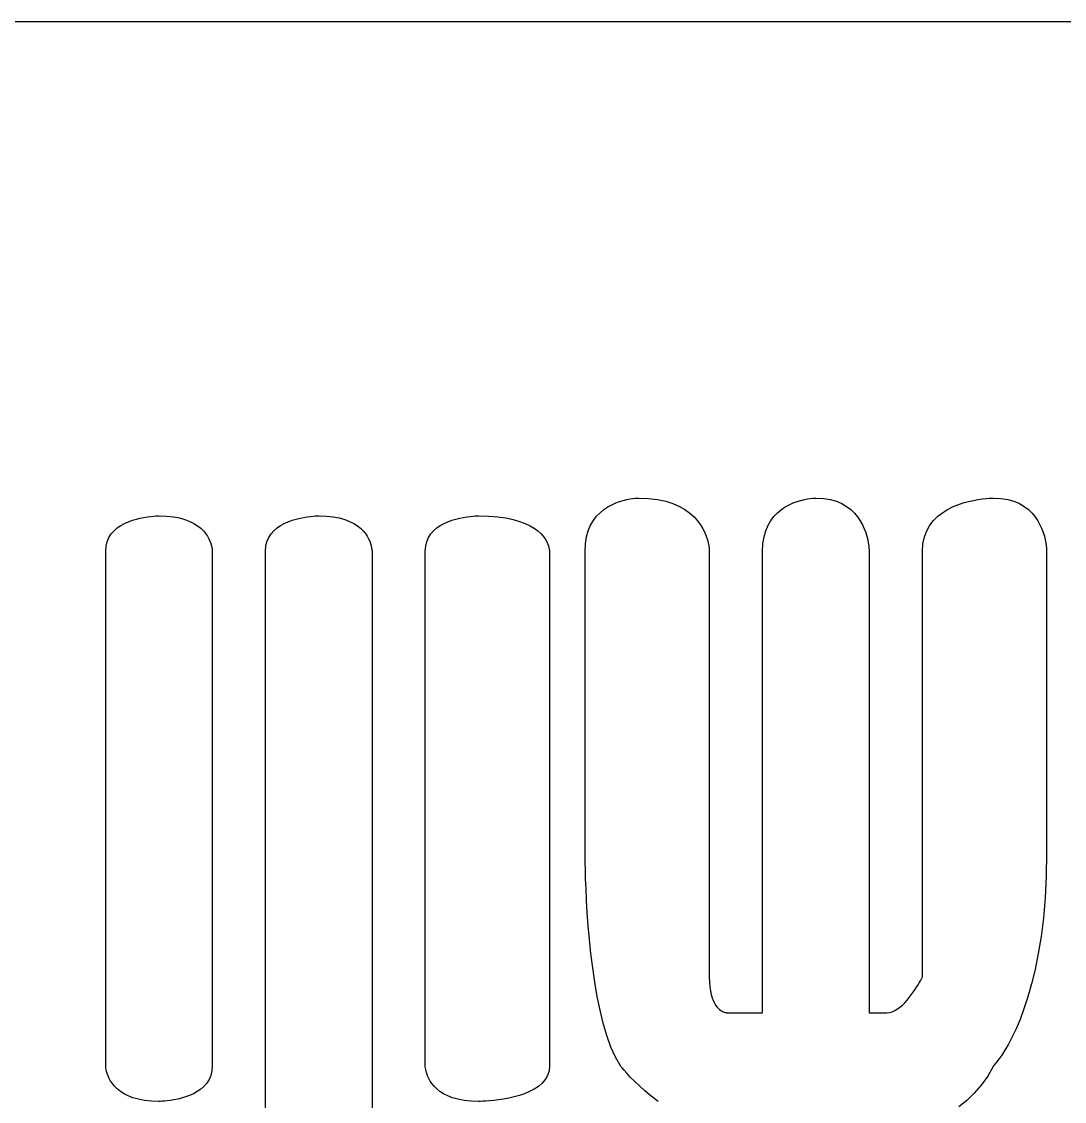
# Model space of a CAD drawing. Extents: x 8 to 213, y -217 to -66.
# Drawn here: x 131.84 to 138, y -72.51 to -66.13 of the extents above; entities that cross this region are included whole.
import ezdxf

# ---------------------------------------------------------------- set-up
doc = ezdxf.new("R2010")
doc.units = 0
doc.header["$MEASUREMENT"] = 0

msp = doc.modelspace()

# ---------------------------------------------------------------- linework, layer by layer
for p, q in [((135.4534, -68.9478, -55.0162), (135.467, -68.9463, -55.0162)), ((135.467, -68.9463, -55.0162), (135.4773, -68.9456, -55.0162)), ((135.4773, -68.9456, -55.0162), (135.4839, -68.9453, -55.0162)), ((135.4839, -68.9453, -55.0162), (135.4862, -68.9453, -55.0162)), ((135.4862, -68.9453, -55.0162), (135.546, -68.9475, -55.0162)), ((136.5025, -68.9478, -55.0162), (136.5162, -68.9463, -55.0162)), ((136.5162, -68.9463, -55.0162), (136.5265, -68.9456, -55.0162)), ((136.5265, -68.9456, -55.0162), (136.533, -68.9453, -55.0162)), ((136.533, -68.9453, -55.0162), (136.5353, -68.9453, -55.0162)), ((136.5353, -68.9453, -55.0162), (136.5802, -68.9475, -55.0162)), ((137.5408, -68.9478, -55.0162), (137.5589, -68.9463, -55.0162)), ((137.5589, -68.9463, -55.0162), (137.5726, -68.9456, -55.0162)), ((137.5726, -68.9456, -55.0162), (137.5814, -68.9453, -55.0162)), ((137.5814, -68.9453, -55.0162), (137.5844, -68.9453, -55.0162)), ((137.5844, -68.9453, -55.0162), (137.6293, -68.9475, -55.0162)), ((135.2822, -69.0132, -55.0162), (135.3053, -68.9976, -55.0162)), ((135.3053, -68.9976, -55.0162), (135.3288, -68.9846, -55.0162)), ((135.3288, -68.9846, -55.0162), (135.3523, -68.9739, -55.0162)), ((135.3523, -68.9739, -55.0162), (135.3754, -68.9654, -55.0162)), ((135.3754, -68.9654, -55.0162), (135.3975, -68.9588, -55.0162)), ((135.3975, -68.9588, -55.0162), (135.4182, -68.9538, -55.0162)), ((135.4182, -68.9538, -55.0162), (135.437, -68.9502, -55.0162)), ((135.437, -68.9502, -55.0162), (135.4534, -68.9478, -55.0162)), ((135.546, -68.9475, -55.0162), (135.5999, -68.9541, -55.0162)), ((135.5999, -68.9541, -55.0162), (135.6481, -68.9644, -55.0162)), ((135.6481, -68.9644, -55.0162), (135.6909, -68.978, -55.0162)), ((135.6909, -68.978, -55.0162), (135.7288, -68.9944, -55.0162)), ((135.7288, -68.9944, -55.0162), (135.7619, -69.0132, -55.0162)), ((136.3313, -69.0132, -55.0162), (136.3544, -68.9976, -55.0162)), ((136.3544, -68.9976, -55.0162), (136.3779, -68.9846, -55.0162)), ((136.3779, -68.9846, -55.0162), (136.4014, -68.9739, -55.0162)), ((136.4014, -68.9739, -55.0162), (136.4245, -68.9654, -55.0162)), ((136.4245, -68.9654, -55.0162), (136.4466, -68.9588, -55.0162)), ((136.4466, -68.9588, -55.0162), (136.4673, -68.9538, -55.0162)), ((136.4673, -68.9538, -55.0162), (136.4861, -68.9502, -55.0162)), ((136.4861, -68.9502, -55.0162), (136.5025, -68.9478, -55.0162)), ((136.5802, -68.9475, -55.0162), (136.6206, -68.9541, -55.0162)), ((136.6206, -68.9541, -55.0162), (136.6567, -68.9644, -55.0162)), ((136.6567, -68.9644, -55.0162), (136.6889, -68.978, -55.0162)), ((136.6889, -68.978, -55.0162), (136.7172, -68.9944, -55.0162)), ((136.7172, -68.9944, -55.0162), (136.7421, -69.0132, -55.0162)), ((137.3125, -69.0132, -55.0162), (137.3432, -68.9976, -55.0162)), ((137.3432, -68.9976, -55.0162), (137.3746, -68.9846, -55.0162)), ((137.3746, -68.9846, -55.0162), (137.4059, -68.9739, -55.0162)), ((137.4059, -68.9739, -55.0162), (137.4367, -68.9654, -55.0162)), ((137.4367, -68.9654, -55.0162), (137.4662, -68.9588, -55.0162)), ((137.4662, -68.9588, -55.0162), (137.4938, -68.9538, -55.0162)), ((137.4938, -68.9538, -55.0162), (137.5188, -68.9502, -55.0162)), ((137.5188, -68.9502, -55.0162), (137.5408, -68.9478, -55.0162)), ((137.6293, -68.9475, -55.0162), (137.6697, -68.9541, -55.0162)), ((137.6697, -68.9541, -55.0162), (137.7058, -68.9644, -55.0162)), ((137.7058, -68.9644, -55.0162), (137.738, -68.978, -55.0162)), ((137.738, -68.978, -55.0162), (137.7664, -68.9944, -55.0162)), ((137.7664, -68.9944, -55.0162), (137.7912, -69.0132, -55.0162)), ((132.4962, -69.0764, -55.0162), (132.5197, -69.0693, -55.0162)), ((132.5197, -69.0693, -55.0162), (132.5427, -69.0636, -55.0162)), ((132.5427, -69.0636, -55.0162), (132.5649, -69.0592, -55.0162)), ((132.5649, -69.0592, -55.0162), (132.5856, -69.0558, -55.0162)), ((132.5856, -69.0558, -55.0162), (132.6044, -69.0535, -55.0162)), ((132.6044, -69.0535, -55.0162), (132.6208, -69.0519, -55.0162)), ((132.6208, -69.0519, -55.0162), (132.6344, -69.0509, -55.0162)), ((132.6344, -69.0509, -55.0162), (132.6447, -69.0504, -55.0162)), ((132.6447, -69.0504, -55.0162), (132.6513, -69.0502, -55.0162)), ((132.6513, -69.0502, -55.0162), (132.6535, -69.0502, -55.0162)), ((132.6535, -69.0502, -55.0162), (132.6984, -69.0517, -55.0162)), ((132.6984, -69.0517, -55.0162), (132.7388, -69.0561, -55.0162)), ((132.7388, -69.0561, -55.0162), (132.775, -69.0629, -55.0162)), ((132.775, -69.0629, -55.0162), (132.8071, -69.072, -55.0162)), ((132.8071, -69.072, -55.0162), (132.8355, -69.083, -55.0162)), ((133.4404, -69.0764, -55.0162), (133.4639, -69.0693, -55.0162)), ((133.4639, -69.0693, -55.0162), (133.487, -69.0636, -55.0162)), ((133.487, -69.0636, -55.0162), (133.5091, -69.0592, -55.0162)), ((133.5091, -69.0592, -55.0162), (133.5298, -69.0558, -55.0162)), ((133.5298, -69.0558, -55.0162), (133.5486, -69.0535, -55.0162)), ((133.5486, -69.0535, -55.0162), (133.565, -69.0519, -55.0162)), ((133.565, -69.0519, -55.0162), (133.5786, -69.0509, -55.0162)), ((133.5786, -69.0509, -55.0162), (133.5889, -69.0504, -55.0162)), ((133.5889, -69.0504, -55.0162), (133.5955, -69.0502, -55.0162)), ((133.5955, -69.0502, -55.0162), (133.5977, -69.0502, -55.0162)), ((133.5977, -69.0502, -55.0162), (133.6426, -69.0517, -55.0162)), ((133.6426, -69.0517, -55.0162), (133.683, -69.0561, -55.0162)), ((133.683, -69.0561, -55.0162), (133.7192, -69.0629, -55.0162)), ((133.7192, -69.0629, -55.0162), (133.7513, -69.072, -55.0162)), ((133.7513, -69.072, -55.0162), (133.7797, -69.083, -55.0162)), ((134.3846, -69.0764, -55.0162), (134.4081, -69.0693, -55.0162)), ((134.4081, -69.0693, -55.0162), (134.4312, -69.0636, -55.0162)), ((134.4312, -69.0636, -55.0162), (134.4533, -69.0592, -55.0162)), ((134.4533, -69.0592, -55.0162), (134.474, -69.0558, -55.0162)), ((134.474, -69.0558, -55.0162), (134.4928, -69.0535, -55.0162)), ((134.4928, -69.0535, -55.0162), (134.5092, -69.0519, -55.0162)), ((134.5092, -69.0519, -55.0162), (134.5228, -69.0509, -55.0162)), ((134.5228, -69.0509, -55.0162), (134.5331, -69.0504, -55.0162)), ((134.5331, -69.0504, -55.0162), (134.5397, -69.0502, -55.0162)), ((134.5397, -69.0502, -55.0162), (134.5419, -69.0502, -55.0162)), ((134.5419, -69.0502, -55.0162), (134.6018, -69.0517, -55.0162)), ((134.6018, -69.0517, -55.0162), (134.6557, -69.0561, -55.0162)), ((134.6557, -69.0561, -55.0162), (134.7039, -69.0629, -55.0162)), ((134.7039, -69.0629, -55.0162), (134.7467, -69.072, -55.0162)), ((134.7467, -69.072, -55.0162), (134.7846, -69.083, -55.0162)), ((135.2206, -69.078, -55.0162), (135.2394, -69.0532, -55.0162)), ((135.2394, -69.0532, -55.0162), (135.2601, -69.0317, -55.0162)), ((135.2601, -69.0317, -55.0162), (135.2822, -69.0132, -55.0162)), ((135.7619, -69.0132, -55.0162), (135.7906, -69.0339, -55.0162)), ((135.7906, -69.0339, -55.0162), (135.8152, -69.0561, -55.0162)), ((135.8152, -69.0561, -55.0162), (135.836, -69.0791, -55.0162)), ((136.2697, -69.078, -55.0162), (136.2885, -69.0532, -55.0162)), ((136.2885, -69.0532, -55.0162), (136.3092, -69.0317, -55.0162)), ((136.3092, -69.0317, -55.0162), (136.3313, -69.0132, -55.0162)), ((136.7421, -69.0132, -55.0162), (136.7636, -69.0339, -55.0162)), ((136.7636, -69.0339, -55.0162), (136.782, -69.0561, -55.0162)), ((136.782, -69.0561, -55.0162), (136.7976, -69.0791, -55.0162)), ((137.2303, -69.078, -55.0162), (137.2554, -69.0532, -55.0162)), ((137.2554, -69.0532, -55.0162), (137.283, -69.0317, -55.0162)), ((137.283, -69.0317, -55.0162), (137.3125, -69.0132, -55.0162)), ((137.7912, -69.0132, -55.0162), (137.8127, -69.0339, -55.0162)), ((137.8127, -69.0339, -55.0162), (137.8311, -69.0561, -55.0162)), ((137.8311, -69.0561, -55.0162), (137.8468, -69.0791, -55.0162)), ((132.388, -69.1387, -55.0162), (132.4068, -69.1221, -55.0162)), ((132.4068, -69.1221, -55.0162), (132.4275, -69.1078, -55.0162)), ((132.4275, -69.1078, -55.0162), (132.4496, -69.0955, -55.0162)), ((132.4496, -69.0955, -55.0162), (132.4726, -69.0851, -55.0162)), ((132.4726, -69.0851, -55.0162), (132.4962, -69.0764, -55.0162)), ((132.8355, -69.083, -55.0162), (132.8603, -69.0955, -55.0162)), ((132.8603, -69.0955, -55.0162), (132.8818, -69.1093, -55.0162)), ((132.8818, -69.1093, -55.0162), (132.9003, -69.124, -55.0162)), ((132.9003, -69.124, -55.0162), (132.9159, -69.1394, -55.0162)), ((133.3322, -69.1387, -55.0162), (133.351, -69.1221, -55.0162)), ((133.351, -69.1221, -55.0162), (133.3717, -69.1078, -55.0162)), ((133.3717, -69.1078, -55.0162), (133.3938, -69.0955, -55.0162)), ((133.3938, -69.0955, -55.0162), (133.4168, -69.0851, -55.0162)), ((133.4168, -69.0851, -55.0162), (133.4404, -69.0764, -55.0162)), ((133.7797, -69.083, -55.0162), (133.8045, -69.0955, -55.0162)), ((133.8045, -69.0955, -55.0162), (133.826, -69.1093, -55.0162)), ((133.826, -69.1093, -55.0162), (133.8445, -69.124, -55.0162)), ((133.8445, -69.124, -55.0162), (133.8601, -69.1394, -55.0162)), ((134.2764, -69.1387, -55.0162), (134.2952, -69.1221, -55.0162)), ((134.2952, -69.1221, -55.0162), (134.3159, -69.1078, -55.0162)), ((134.3159, -69.1078, -55.0162), (134.338, -69.0955, -55.0162)), ((134.338, -69.0955, -55.0162), (134.3611, -69.0851, -55.0162)), ((134.3611, -69.0851, -55.0162), (134.3846, -69.0764, -55.0162)), ((134.7846, -69.083, -55.0162), (134.8177, -69.0955, -55.0162)), ((134.8177, -69.0955, -55.0162), (134.8464, -69.1093, -55.0162)), ((134.8464, -69.1093, -55.0162), (134.871, -69.124, -55.0162)), ((134.871, -69.124, -55.0162), (134.8918, -69.1394, -55.0162)), ((135.1905, -69.1386, -55.0162), (135.2042, -69.1064, -55.0162)), ((135.2042, -69.1064, -55.0162), (135.2206, -69.078, -55.0162)), ((135.836, -69.0791, -55.0162), (135.8533, -69.1026, -55.0162)), ((135.8533, -69.1026, -55.0162), (135.8676, -69.1262, -55.0162)), ((135.8676, -69.1262, -55.0162), (135.8789, -69.1492, -55.0162)), ((136.2397, -69.1386, -55.0162), (136.2533, -69.1064, -55.0162)), ((136.2533, -69.1064, -55.0162), (136.2697, -69.078, -55.0162)), ((136.7976, -69.0791, -55.0162), (136.8107, -69.1026, -55.0162)), ((136.8107, -69.1026, -55.0162), (136.8213, -69.1262, -55.0162)), ((136.8213, -69.1262, -55.0162), (136.8299, -69.1492, -55.0162)), ((137.1902, -69.1386, -55.0162), (137.2084, -69.1064, -55.0162)), ((137.2084, -69.1064, -55.0162), (137.2303, -69.078, -55.0162)), ((137.8468, -69.0791, -55.0162), (137.8598, -69.1026, -55.0162)), ((137.8598, -69.1026, -55.0162), (137.8704, -69.1262, -55.0162)), ((137.8704, -69.1262, -55.0162), (137.879, -69.1492, -55.0162)), ((132.3476, -69.2031, -55.0162), (132.3579, -69.179, -55.0162)), ((132.3579, -69.179, -55.0162), (132.3715, -69.1576, -55.0162)), ((132.3715, -69.1576, -55.0162), (132.388, -69.1387, -55.0162)), ((132.9159, -69.1394, -55.0162), (132.9289, -69.1551, -55.0162)), ((132.9289, -69.1551, -55.0162), (132.9396, -69.1708, -55.0162)), ((132.9396, -69.1708, -55.0162), (132.9481, -69.1861, -55.0162)), ((132.9481, -69.1861, -55.0162), (132.9548, -69.2009, -55.0162)), ((132.9548, -69.2009, -55.0162), (132.9598, -69.2147, -55.0162)), ((133.2918, -69.2031, -55.0162), (133.3021, -69.179, -55.0162)), ((133.3021, -69.179, -55.0162), (133.3157, -69.1576, -55.0162)), ((133.3157, -69.1576, -55.0162), (133.3322, -69.1387, -55.0162)), ((133.8601, -69.1394, -55.0162), (133.8731, -69.1551, -55.0162)), ((133.8731, -69.1551, -55.0162), (133.8838, -69.1708, -55.0162)), ((133.8838, -69.1708, -55.0162), (133.8923, -69.1861, -55.0162)), ((133.8923, -69.1861, -55.0162), (133.899, -69.2009, -55.0162)), ((133.899, -69.2009, -55.0162), (133.904, -69.2147, -55.0162)), ((134.236, -69.2031, -55.0162), (134.2463, -69.179, -55.0162)), ((134.2463, -69.179, -55.0162), (134.2599, -69.1576, -55.0162)), ((134.2599, -69.1576, -55.0162), (134.2764, -69.1387, -55.0162)), ((134.8918, -69.1394, -55.0162), (134.9091, -69.1551, -55.0162)), ((134.9091, -69.1551, -55.0162), (134.9234, -69.1708, -55.0162)), ((134.9234, -69.1708, -55.0162), (134.9347, -69.1861, -55.0162)), ((134.9347, -69.1861, -55.0162), (134.9436, -69.2009, -55.0162)), ((134.9436, -69.2009, -55.0162), (134.9503, -69.2147, -55.0162)), ((135.1737, -69.2151, -55.0162), (135.1802, -69.1747, -55.0162)), ((135.1802, -69.1747, -55.0162), (135.1905, -69.1386, -55.0162)), ((135.8789, -69.1492, -55.0162), (135.8878, -69.1713, -55.0162)), ((135.8878, -69.1713, -55.0162), (135.8945, -69.192, -55.0162)), ((135.8945, -69.192, -55.0162), (135.8992, -69.2108, -55.0162)), ((136.2228, -69.2151, -55.0162), (136.2294, -69.1747, -55.0162)), ((136.2294, -69.1747, -55.0162), (136.2397, -69.1386, -55.0162)), ((136.8299, -69.1492, -55.0162), (136.8365, -69.1713, -55.0162)), ((136.8365, -69.1713, -55.0162), (136.8415, -69.192, -55.0162)), ((136.8415, -69.192, -55.0162), (136.8451, -69.2108, -55.0162)), ((137.1678, -69.2151, -55.0162), (137.1765, -69.1747, -55.0162)), ((137.1765, -69.1747, -55.0162), (137.1902, -69.1386, -55.0162)), ((137.879, -69.1492, -55.0162), (137.8856, -69.1713, -55.0162)), ((137.8856, -69.1713, -55.0162), (137.8906, -69.192, -55.0162)), ((137.8906, -69.192, -55.0162), (137.8942, -69.2108, -55.0162)), ((132.3388, -69.26, -55.0162), (132.3411, -69.2301, -55.0162)), ((132.3388, -72.3024, -55.0162), (132.3388, -69.26, -55.0162)), ((132.3388, -69.26, -55.0162), (132.3388, -69.26, -55.0162)), ((132.3411, -69.2301, -55.0162), (132.3476, -69.2031, -55.0162)), ((132.9598, -69.2147, -55.0162), (132.9634, -69.2272, -55.0162)), ((132.9634, -69.2272, -55.0162), (132.9658, -69.2382, -55.0162)), ((132.9658, -69.2382, -55.0162), (132.9672, -69.2473, -55.0162)), ((132.9672, -69.2473, -55.0162), (132.968, -69.2541, -55.0162)), ((132.968, -69.2541, -55.0162), (132.9682, -69.2585, -55.0162)), ((132.9682, -69.2585, -55.0162), (132.9683, -69.26, -55.0162)), ((132.9683, -69.26, -55.0162), (132.9683, -72.3024, -55.0162)), ((133.283, -69.26, -55.0162), (133.2853, -69.2301, -55.0162)), ((133.283, -77.2333, -55.0162), (133.283, -69.26, -55.0162)), ((133.283, -69.26, -55.0162), (133.283, -69.26, -55.0162)), ((133.2853, -69.2301, -55.0162), (133.2918, -69.2031, -55.0162)), ((133.904, -69.2147, -55.0162), (133.9076, -69.2272, -55.0162)), ((133.9076, -69.2272, -55.0162), (133.91, -69.2382, -55.0162)), ((133.91, -69.2382, -55.0162), (133.9114, -69.2473, -55.0162)), ((133.9114, -69.2473, -55.0162), (133.9122, -69.2541, -55.0162)), ((133.9122, -69.2541, -55.0162), (133.9124, -69.2585, -55.0162)), ((133.9124, -69.2585, -55.0162), (133.9125, -69.26, -55.0162)), ((133.9125, -69.26, -55.0162), (133.9125, -77.2333, -55.0162)), ((134.2272, -69.26, -55.0162), (134.2295, -69.2301, -55.0162)), ((134.2272, -72.3024, -55.0162), (134.2272, -69.26, -55.0162)), ((134.2272, -69.26, -55.0162), (134.2272, -69.26, -55.0162)), ((134.2295, -69.2301, -55.0162), (134.236, -69.2031, -55.0162)), ((134.9503, -69.2147, -55.0162), (134.955, -69.2272, -55.0162)), ((134.955, -69.2272, -55.0162), (134.9582, -69.2382, -55.0162)), ((134.9582, -69.2382, -55.0162), (134.9602, -69.2473, -55.0162)), ((134.9602, -69.2473, -55.0162), (134.9612, -69.2541, -55.0162)), ((134.9612, -69.2541, -55.0162), (134.9615, -69.2585, -55.0162)), ((134.9615, -69.2585, -55.0162), (134.9616, -69.26, -55.0162)), ((134.9616, -69.26, -55.0162), (134.9616, -72.3024, -55.0162)), ((135.1714, -69.26, -55.0162), (135.1737, -69.2151, -55.0162)), ((135.1714, -71.0435, -55.0162), (135.1714, -69.26, -55.0162)), ((135.8992, -69.2108, -55.0162), (135.9024, -69.2273, -55.0162)), ((135.9024, -69.2273, -55.0162), (135.9044, -69.2409, -55.0162)), ((135.9044, -69.2409, -55.0162), (135.9054, -69.2512, -55.0162)), ((135.9054, -69.2512, -55.0162), (135.9058, -69.2577, -55.0162)), ((135.9058, -69.2577, -55.0162), (135.9058, -69.26, -55.0162)), ((135.9058, -69.26, -55.0162), (135.9058, -71.1484, -55.0162)), ((135.9058, -69.26, -55.0162), (135.9058, -69.26, -55.0162)), ((136.2205, -69.26, -55.0162), (136.2228, -69.2151, -55.0162)), ((136.2205, -71.9877, -55.0162), (136.2205, -69.26, -55.0162)), ((136.8451, -69.2108, -55.0162), (136.8475, -69.2273, -55.0162)), ((136.8475, -69.2273, -55.0162), (136.8489, -69.2409, -55.0162)), ((136.8489, -69.2409, -55.0162), (136.8497, -69.2512, -55.0162)), ((136.8497, -69.2512, -55.0162), (136.85, -69.2577, -55.0162)), ((136.85, -69.2577, -55.0162), (136.85, -69.26, -55.0162)), ((136.85, -69.26, -55.0162), (136.85, -71.9877, -55.0162)), ((137.1647, -69.26, -55.0162), (137.1678, -69.2151, -55.0162)), ((137.1647, -71.0435, -55.0162), (137.1647, -69.26, -55.0162)), ((137.8942, -69.2108, -55.0162), (137.8966, -69.2273, -55.0162)), ((137.8966, -69.2273, -55.0162), (137.8981, -69.2409, -55.0162)), ((137.8981, -69.2409, -55.0162), (137.8988, -69.2512, -55.0162)), ((137.8988, -69.2512, -55.0162), (137.8991, -69.2577, -55.0162)), ((137.8991, -69.2577, -55.0162), (137.8991, -69.26, -55.0162)), ((137.8991, -69.26, -55.0162), (137.8991, -71.0435, -55.0162)), ((135.1714, -71.0504, -55.0162), (135.1714, -71.0435, -55.0162)), ((135.1716, -71.0703, -55.0162), (135.1714, -71.0504, -55.0162)), ((137.1647, -71.0473, -55.0162), (137.1647, -71.0435, -55.0162)), ((137.1647, -71.0584, -55.0162), (137.1647, -71.0473, -55.0162)), ((137.8991, -71.0435, -55.0162), (137.8968, -71.1805, -55.0162)), ((135.1721, -71.1019, -55.0162), (135.1716, -71.0703, -55.0162)), ((135.1731, -71.1442, -55.0162), (135.1721, -71.1019, -55.0162)), ((137.1647, -71.0761, -55.0162), (137.1647, -71.0584, -55.0162)), ((137.1647, -71.0997, -55.0162), (137.1647, -71.0761, -55.0162)), ((137.1647, -71.1287, -55.0162), (137.1647, -71.0997, -55.0162)), ((135.1747, -71.196, -55.0162), (135.1731, -71.1442, -55.0162)), ((135.9058, -71.1484, -55.0162), (135.9058, -71.2098, -55.0162)), ((137.1647, -71.1625, -55.0162), (137.1647, -71.1287, -55.0162)), ((137.1647, -71.2003, -55.0162), (137.1647, -71.1625, -55.0162)), ((137.8968, -71.1805, -55.0162), (137.8903, -71.3082, -55.0162)), ((135.1771, -71.2559, -55.0162), (135.1747, -71.196, -55.0162)), ((135.9058, -71.2098, -55.0162), (135.9058, -71.268, -55.0162)), ((137.1647, -71.2416, -55.0162), (137.1647, -71.2003, -55.0162)), ((137.1647, -71.2857, -55.0162), (137.1647, -71.2416, -55.0162)), ((135.1804, -71.323, -55.0162), (135.1771, -71.2559, -55.0162)), ((135.9058, -71.268, -55.0162), (135.9058, -71.3231, -55.0162)), ((137.1647, -71.332, -55.0162), (137.1647, -71.2857, -55.0162)), ((137.8903, -71.3082, -55.0162), (137.88, -71.427, -55.0162)), ((135.1848, -71.396, -55.0162), (135.1804, -71.323, -55.0162)), ((135.9058, -71.3231, -55.0162), (135.9058, -71.375, -55.0162)), ((137.1647, -71.3799, -55.0162), (137.1647, -71.332, -55.0162)), ((135.1905, -71.4737, -55.0162), (135.1848, -71.396, -55.0162)), ((135.9058, -71.375, -55.0162), (135.9058, -71.4238, -55.0162)), ((135.9058, -71.4238, -55.0162), (135.9058, -71.4694, -55.0162)), ((137.1647, -71.4287, -55.0162), (137.1647, -71.3799, -55.0162)), ((137.1647, -71.4779, -55.0162), (137.1647, -71.4287, -55.0162)), ((137.88, -71.427, -55.0162), (137.8664, -71.537, -55.0162)), ((135.1976, -71.5549, -55.0162), (135.1905, -71.4737, -55.0162)), ((135.9058, -71.4694, -55.0162), (135.9058, -71.5119, -55.0162)), ((137.1647, -71.5267, -55.0162), (137.1647, -71.4779, -55.0162)), ((135.2063, -71.6385, -55.0162), (135.1976, -71.5549, -55.0162)), ((135.9058, -71.5119, -55.0162), (135.9058, -71.5513, -55.0162)), ((135.9058, -71.5513, -55.0162), (135.9058, -71.5875, -55.0162)), ((137.1647, -71.5746, -55.0162), (137.1647, -71.5267, -55.0162)), ((137.8664, -71.537, -55.0162), (137.85, -71.6385, -55.0162)), ((135.9058, -71.5875, -55.0162), (135.9058, -71.6205, -55.0162)), ((135.9058, -71.6205, -55.0162), (135.9058, -71.6504, -55.0162)), ((137.1647, -71.6209, -55.0162), (137.1647, -71.5746, -55.0162)), ((137.1647, -71.6651, -55.0162), (137.1647, -71.6209, -55.0162)), ((135.2167, -71.7233, -55.0162), (135.2063, -71.6385, -55.0162)), ((135.9058, -71.6504, -55.0162), (135.9058, -71.6772, -55.0162)), ((135.9058, -71.6772, -55.0162), (135.9058, -71.7008, -55.0162)), ((137.1647, -71.7063, -55.0162), (137.1647, -71.6651, -55.0162)), ((137.85, -71.6385, -55.0162), (137.8311, -71.7318, -55.0162)), ((135.229, -71.8081, -55.0162), (135.2167, -71.7233, -55.0162)), ((135.9058, -71.7008, -55.0162), (135.9058, -71.7212, -55.0162)), ((135.9058, -71.7212, -55.0162), (135.9058, -71.7385, -55.0162)), ((135.9058, -71.7385, -55.0162), (135.9058, -71.7527, -55.0162)), ((135.9058, -71.7527, -55.0162), (135.9058, -71.7637, -55.0162)), ((137.1647, -71.7442, -55.0162), (137.1647, -71.7063, -55.0162)), ((137.1647, -71.7779, -55.0162), (137.1647, -71.7442, -55.0162)), ((137.8311, -71.7318, -55.0162), (137.8105, -71.8171, -55.0162)), ((135.2434, -71.8917, -55.0162), (135.229, -71.8081, -55.0162)), ((135.9058, -71.7637, -55.0162), (135.9058, -71.7716, -55.0162)), ((135.9058, -71.7716, -55.0162), (135.9058, -71.7763, -55.0162)), ((135.9058, -71.7763, -55.0162), (135.9058, -71.7779, -55.0162)), ((135.9058, -71.7779, -55.0162), (135.9066, -71.8078, -55.0162)), ((135.9066, -71.8078, -55.0162), (135.9087, -71.8347, -55.0162)), ((137.1393, -71.8232, -55.0162), (137.1467, -71.8107, -55.0162)), ((137.1467, -71.8107, -55.0162), (137.153, -71.7997, -55.0162)), ((137.153, -71.7997, -55.0162), (137.158, -71.7906, -55.0162)), ((137.158, -71.7906, -55.0162), (137.1617, -71.7838, -55.0162)), ((137.1617, -71.7838, -55.0162), (137.164, -71.7794, -55.0162)), ((137.164, -71.7794, -55.0162), (137.1647, -71.7779, -55.0162)), ((137.8105, -71.8171, -55.0162), (137.7883, -71.8945, -55.0162)), ((135.9087, -71.8347, -55.0162), (135.9122, -71.8588, -55.0162)), ((135.9122, -71.8588, -55.0162), (135.9167, -71.8803, -55.0162)), ((135.9167, -71.8803, -55.0162), (135.9222, -71.8992, -55.0162)), ((137.087, -71.8985, -55.0162), (137.0992, -71.8828, -55.0162)), ((137.0992, -71.8828, -55.0162), (137.1106, -71.8671, -55.0162)), ((137.1106, -71.8671, -55.0162), (137.1211, -71.8517, -55.0162)), ((137.1211, -71.8517, -55.0162), (137.1307, -71.837, -55.0162)), ((137.1307, -71.837, -55.0162), (137.1393, -71.8232, -55.0162)), ((135.2599, -71.973, -55.0162), (135.2434, -71.8917, -55.0162)), ((135.9222, -71.8992, -55.0162), (135.9285, -71.9157, -55.0162)), ((135.9285, -71.9157, -55.0162), (135.9354, -71.9301, -55.0162)), ((135.9354, -71.9301, -55.0162), (135.9427, -71.9424, -55.0162)), ((135.9427, -71.9424, -55.0162), (135.9504, -71.9528, -55.0162)), ((137.032, -71.9549, -55.0162), (137.0465, -71.9424, -55.0162)), ((137.0465, -71.9424, -55.0162), (137.0606, -71.9286, -55.0162)), ((137.0606, -71.9286, -55.0162), (137.0741, -71.9139, -55.0162)), ((137.0741, -71.9139, -55.0162), (137.087, -71.8985, -55.0162)), ((137.7883, -71.8945, -55.0162), (137.7653, -71.9645, -55.0162)), ((135.2789, -72.0507, -55.0162), (135.2599, -71.973, -55.0162)), ((135.9504, -71.9528, -55.0162), (135.9583, -71.9615, -55.0162)), ((135.9583, -71.9615, -55.0162), (135.9661, -71.9686, -55.0162)), ((135.9661, -71.9686, -55.0162), (135.9738, -71.9743, -55.0162)), ((135.9738, -71.9743, -55.0162), (135.9812, -71.9787, -55.0162)), ((135.9812, -71.9787, -55.0162), (135.9881, -71.982, -55.0162)), ((135.9881, -71.982, -55.0162), (135.9943, -71.9844, -55.0162)), ((135.9943, -71.9844, -55.0162), (135.9998, -71.986, -55.0162)), ((135.9998, -71.986, -55.0162), (136.0043, -71.987, -55.0162)), ((136.0043, -71.987, -55.0162), (136.0078, -71.9875, -55.0162)), ((136.0078, -71.9875, -55.0162), (136.01, -71.9877, -55.0162)), ((136.01, -71.9877, -55.0162), (136.0107, -71.9877, -55.0162)), ((136.0107, -71.9877, -55.0162), (136.2205, -71.9877, -55.0162)), ((136.85, -71.9877, -55.0162), (136.9549, -71.9877, -55.0162)), ((136.9549, -71.9877, -55.0162), (136.9706, -71.9862, -55.0162)), ((136.9706, -71.9862, -55.0162), (136.9863, -71.9818, -55.0162)), ((136.9863, -71.9818, -55.0162), (137.0018, -71.975, -55.0162)), ((137.0018, -71.975, -55.0162), (137.017, -71.9659, -55.0162)), ((137.017, -71.9659, -55.0162), (137.032, -71.9549, -55.0162)), ((137.7653, -71.9645, -55.0162), (137.7418, -72.0271, -55.0162)), ((135.3003, -72.1236, -55.0162), (135.2789, -72.0507, -55.0162)), ((137.7418, -72.0271, -55.0162), (137.7182, -72.0826, -55.0162)), ((135.3244, -72.1907, -55.0162), (135.3003, -72.1236, -55.0162)), ((137.6952, -72.1312, -55.0162), (137.6731, -72.1733, -55.0162)), ((137.7182, -72.0826, -55.0162), (137.6952, -72.1312, -55.0162)), ((135.3513, -72.2507, -55.0162), (135.3244, -72.1907, -55.0162)), ((137.6731, -72.1733, -55.0162), (137.6524, -72.209, -55.0162)), ((135.3812, -72.3024, -55.0162), (135.3513, -72.2507, -55.0162)), ((137.6171, -72.2622, -55.0162), (137.6035, -72.2801, -55.0162)), ((137.6336, -72.2385, -55.0162), (137.6171, -72.2622, -55.0162)), ((137.6524, -72.209, -55.0162), (137.6336, -72.2385, -55.0162)), ((132.3388, -72.304, -55.0162), (132.3388, -72.3024, -55.0162)), ((132.3391, -72.3083, -55.0162), (132.3388, -72.304, -55.0162)), ((132.3399, -72.3152, -55.0162), (132.3391, -72.3083, -55.0162)), ((132.3413, -72.3243, -55.0162), (132.3399, -72.3152, -55.0162)), ((132.3437, -72.3352, -55.0162), (132.3413, -72.3243, -55.0162)), ((132.9683, -72.3024, -55.0162), (132.966, -72.3324, -55.0162)), ((134.2273, -72.304, -55.0162), (134.2272, -72.3024, -55.0162)), ((134.2275, -72.3083, -55.0162), (134.2273, -72.304, -55.0162)), ((134.2283, -72.3152, -55.0162), (134.2275, -72.3083, -55.0162)), ((134.2297, -72.3243, -55.0162), (134.2283, -72.3152, -55.0162)), ((134.2321, -72.3352, -55.0162), (134.2297, -72.3243, -55.0162)), ((134.9616, -72.3024, -55.0162), (134.9586, -72.3324, -55.0162)), ((135.3836, -72.3055, -55.0162), (135.3812, -72.3024, -55.0162)), ((135.3906, -72.3142, -55.0162), (135.3836, -72.3055, -55.0162)), ((135.4021, -72.3279, -55.0162), (135.3906, -72.3142, -55.0162)), ((135.4182, -72.3461, -55.0162), (135.4021, -72.3279, -55.0162)), ((137.5844, -72.3024, -55.0162), (137.5507, -72.3623, -55.0162)), ((137.5867, -72.3, -55.0162), (137.5844, -72.3024, -55.0162)), ((137.5932, -72.2927, -55.0162), (137.5867, -72.3, -55.0162)), ((137.6035, -72.2801, -55.0162), (137.5932, -72.2927, -55.0162)), ((132.3473, -72.3478, -55.0162), (132.3437, -72.3352, -55.0162)), ((132.3523, -72.3616, -55.0162), (132.3473, -72.3478, -55.0162)), ((132.3589, -72.3763, -55.0162), (132.3523, -72.3616, -55.0162)), ((132.3675, -72.3917, -55.0162), (132.3589, -72.3763, -55.0162)), ((132.3781, -72.4074, -55.0162), (132.3675, -72.3917, -55.0162)), ((132.9492, -72.3834, -55.0162), (132.9355, -72.4048, -55.0162)), ((132.9595, -72.3593, -55.0162), (132.9492, -72.3834, -55.0162)), ((132.966, -72.3324, -55.0162), (132.9595, -72.3593, -55.0162)), ((134.2357, -72.3478, -55.0162), (134.2321, -72.3352, -55.0162)), ((134.2407, -72.3616, -55.0162), (134.2357, -72.3478, -55.0162)), ((134.2474, -72.3763, -55.0162), (134.2407, -72.3616, -55.0162)), ((134.2559, -72.3917, -55.0162), (134.2474, -72.3763, -55.0162)), ((134.2666, -72.4074, -55.0162), (134.2559, -72.3917, -55.0162)), ((134.9361, -72.3834, -55.0162), (134.918, -72.4048, -55.0162)), ((134.9498, -72.3593, -55.0162), (134.9361, -72.3834, -55.0162)), ((134.9586, -72.3324, -55.0162), (134.9498, -72.3593, -55.0162)), ((135.4386, -72.368, -55.0162), (135.4182, -72.3461, -55.0162)), ((135.4634, -72.3931, -55.0162), (135.4386, -72.368, -55.0162)), ((135.4924, -72.4207, -55.0162), (135.4634, -72.3931, -55.0162)), ((137.5507, -72.3623, -55.0162), (137.5128, -72.4162, -55.0162)), ((132.3912, -72.423, -55.0162), (132.3781, -72.4074, -55.0162)), ((132.4068, -72.4384, -55.0162), (132.3912, -72.423, -55.0162)), ((132.4252, -72.4532, -55.0162), (132.4068, -72.4384, -55.0162)), ((132.4468, -72.4669, -55.0162), (132.4252, -72.4532, -55.0162)), ((132.8796, -72.4546, -55.0162), (132.8575, -72.4669, -55.0162)), ((132.9003, -72.4403, -55.0162), (132.8796, -72.4546, -55.0162)), ((132.9191, -72.4237, -55.0162), (132.9003, -72.4403, -55.0162)), ((132.9355, -72.4048, -55.0162), (132.9191, -72.4237, -55.0162)), ((134.2796, -72.423, -55.0162), (134.2666, -72.4074, -55.0162)), ((134.2952, -72.4384, -55.0162), (134.2796, -72.423, -55.0162)), ((134.3136, -72.4532, -55.0162), (134.2952, -72.4384, -55.0162)), ((134.3352, -72.4669, -55.0162), (134.3136, -72.4532, -55.0162)), ((134.8434, -72.4546, -55.0162), (134.8139, -72.4669, -55.0162)), ((134.871, -72.4403, -55.0162), (134.8434, -72.4546, -55.0162)), ((134.896, -72.4237, -55.0162), (134.871, -72.4403, -55.0162)), ((134.918, -72.4048, -55.0162), (134.896, -72.4237, -55.0162)), ((135.5256, -72.4502, -55.0162), (135.4924, -72.4207, -55.0162)), ((135.5629, -72.4809, -55.0162), (135.5256, -72.4502, -55.0162)), ((137.5128, -72.4162, -55.0162), (137.4716, -72.4644, -55.0162)), ((132.4716, -72.4795, -55.0162), (132.4468, -72.4669, -55.0162)), ((132.4999, -72.4904, -55.0162), (132.4716, -72.4795, -55.0162)), ((132.5321, -72.4995, -55.0162), (132.4999, -72.4904, -55.0162)), ((132.5682, -72.5064, -55.0162), (132.5321, -72.4995, -55.0162)), ((132.6086, -72.5107, -55.0162), (132.5682, -72.5064, -55.0162)), ((132.6535, -72.5123, -55.0162), (132.6086, -72.5107, -55.0162)), ((132.6558, -72.5122, -55.0162), (132.6535, -72.5123, -55.0162)), ((132.6623, -72.5121, -55.0162), (132.6558, -72.5122, -55.0162)), ((132.6727, -72.5116, -55.0162), (132.6623, -72.5121, -55.0162)), ((132.6863, -72.5106, -55.0162), (132.6727, -72.5116, -55.0162)), ((132.7027, -72.509, -55.0162), (132.6863, -72.5106, -55.0162)), ((132.7215, -72.5066, -55.0162), (132.7027, -72.509, -55.0162)), ((132.7422, -72.5033, -55.0162), (132.7215, -72.5066, -55.0162)), ((132.7643, -72.4988, -55.0162), (132.7422, -72.5033, -55.0162)), ((132.7874, -72.4931, -55.0162), (132.7643, -72.4988, -55.0162)), ((132.8109, -72.486, -55.0162), (132.7874, -72.4931, -55.0162)), ((132.8344, -72.4774, -55.0162), (132.8109, -72.486, -55.0162)), ((132.8575, -72.4669, -55.0162), (132.8344, -72.4774, -55.0162)), ((134.36, -72.4795, -55.0162), (134.3352, -72.4669, -55.0162)), ((134.3884, -72.4904, -55.0162), (134.36, -72.4795, -55.0162)), ((134.4205, -72.4995, -55.0162), (134.3884, -72.4904, -55.0162)), ((134.4567, -72.5064, -55.0162), (134.4205, -72.4995, -55.0162)), ((134.4971, -72.5107, -55.0162), (134.4567, -72.5064, -55.0162)), ((134.5419, -72.5123, -55.0162), (134.4971, -72.5107, -55.0162)), ((134.545, -72.5122, -55.0162), (134.5419, -72.5123, -55.0162)), ((134.5537, -72.5121, -55.0162), (134.545, -72.5122, -55.0162)), ((134.5674, -72.5116, -55.0162), (134.5537, -72.5121, -55.0162)), ((134.5856, -72.5106, -55.0162), (134.5674, -72.5116, -55.0162)), ((134.6075, -72.509, -55.0162), (134.5856, -72.5106, -55.0162)), ((134.6326, -72.5066, -55.0162), (134.6075, -72.509, -55.0162)), ((134.6602, -72.5033, -55.0162), (134.6326, -72.5066, -55.0162)), ((134.6897, -72.4988, -55.0162), (134.6602, -72.5033, -55.0162)), ((134.7204, -72.4931, -55.0162), (134.6897, -72.4988, -55.0162)), ((134.7518, -72.486, -55.0162), (134.7204, -72.4931, -55.0162)), ((134.7831, -72.4774, -55.0162), (134.7518, -72.486, -55.0162)), ((134.8139, -72.4669, -55.0162), (134.7831, -72.4774, -55.0162)), ((135.6042, -72.5123, -55.0162), (135.5629, -72.4809, -55.0162)), ((137.4274, -72.5072, -55.0162), (137.3811, -72.5451, -55.0162)), ((137.4716, -72.4644, -55.0162), (137.4274, -72.5072, -55.0162))]:
    msp.add_line(p, q)
msp.add_lwpolyline([(114.4138, -78.5565), (114.4138, -68.1168), (116.4023, -66.1283), (156.1726, -66.1283), (158.1611, -68.1168), (158.1611, -78.5565)])

doc.saveas('drawing.dxf')
